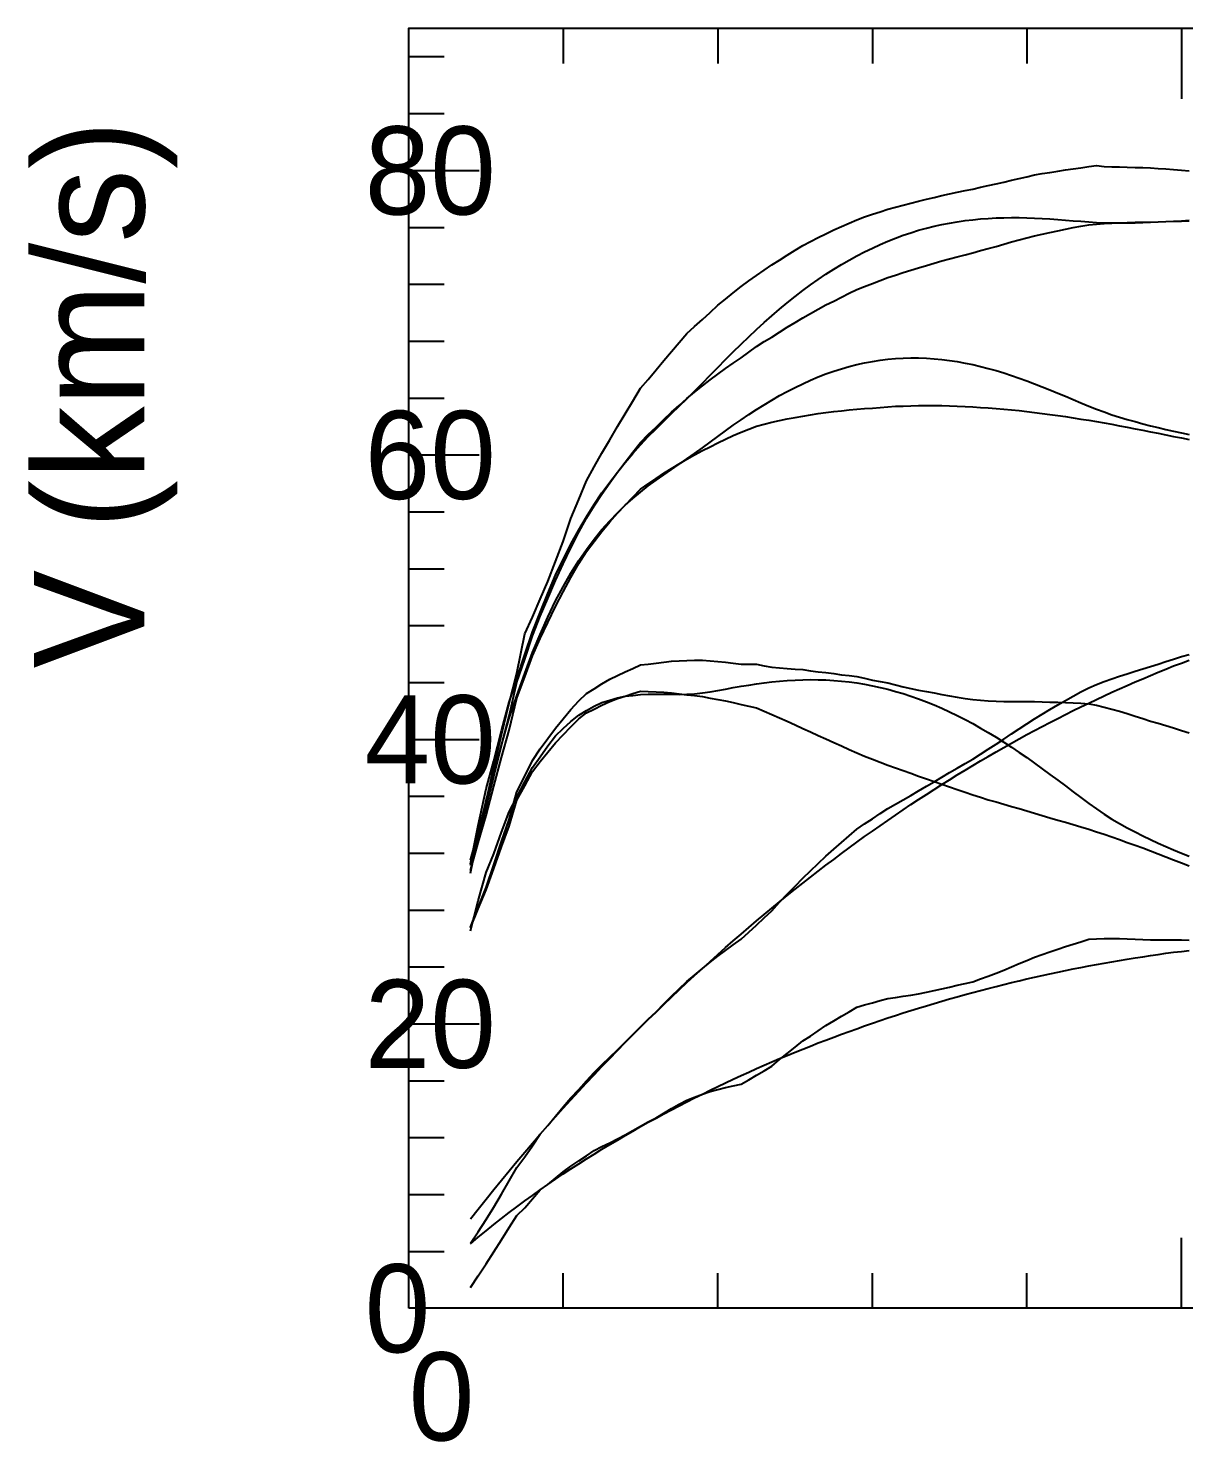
# Model space of a CAD drawing. Extents: x -35 to 179, y -35 to 142.
# Drawn here: x -34.5 to 70.3, y -12.1 to 116.2 of the extents above; entities that cross this region are included whole.
import ezdxf

# ---------------------------------------------------------------- set-up
doc = ezdxf.new("R2010")
doc.units = 0

msp = doc.modelspace()

# ---------------------------------------------------------------- linework, layer by layer
at = {"color": 0}
for p, q in [((14.02, 116.19), (14.02, 112.99)), ((28.04, 116.19), (28.04, 112.99)), ((42.07, 116.19), (42.07, 112.99)), ((56.09, 116.19), (56.09, 112.99)), ((70.11, 116.19), (70.11, 109.79)), ((0, 113.61), (3.2, 113.61)), ((0, 108.44), (3.2, 108.44)), ((0, 103.28), (6.4, 103.28)), ((0, 98.11), (3.2, 98.11)), ((0, 92.95), (3.2, 92.95)), ((0, 87.79), (3.2, 87.79)), ((0, 82.62), (3.2, 82.62)), ((0, 77.46), (6.4, 77.46)), ((0, 72.29), (3.2, 72.29)), ((0, 67.13), (3.2, 67.13)), ((0, 61.97), (3.2, 61.97)), ((0, 56.8), (3.2, 56.8)), ((0, 51.64), (6.4, 51.64)), ((0, 46.47), (3.2, 46.47)), ((0, 41.31), (3.2, 41.31)), ((0, 36.15), (3.2, 36.15)), ((0, 30.98), (3.2, 30.98)), ((0, 25.82), (6.4, 25.82)), ((0, 20.66), (3.2, 20.66)), ((0, 15.49), (3.2, 15.49)), ((0, 10.33), (3.2, 10.33)), ((0, 5.16), (3.2, 5.16)), ((70.11, 0), (70.11, 6.4)), ((14.02, 0), (14.02, 3.2)), ((28.04, 0), (28.04, 3.2)), ((42.07, 0), (42.07, 3.2)), ((56.09, 0), (56.09, 3.2))]:
    msp.add_line(p, q, dxfattribs=at)
msp.add_lwpolyline([(0, 0), (0, 116.19), (179.2, 116.19), (179.2, 0)], close=True, dxfattribs=at)
at = {"color": 6}
for points in [[(5.61, 40.68), (6.31, 43.2), (7.01, 46.04), (7.71, 49.08), (8.41, 52.04), (9.11, 54.93), (9.82, 57.64), (10.52, 61.22), (11.22, 62.73), (11.92, 64.37), (12.62, 65.96), (13.32, 67.78), (14.02, 69.61), (14.72, 71.68), (15.42, 73.42), (16.13, 75.12), (16.83, 76.37), (17.53, 77.62), (18.23, 78.83), (18.93, 80.03), (19.63, 81.2), (20.33, 82.35), (21.03, 83.51), (21.73, 84.32), (22.44, 85.18), (23.14, 86.04), (23.84, 86.85), (24.54, 87.67), (25.24, 88.49), (25.94, 89.13), (26.64, 89.76), (27.34, 90.4), (28.04, 91.04), (28.75, 91.59), (29.45, 92.17), (30.15, 92.74), (30.85, 93.26), (31.55, 93.74), (32.25, 94.22), (32.95, 94.7), (33.65, 95.15), (34.35, 95.6), (35.06, 96.04), (35.76, 96.48), (36.46, 96.83), (37.16, 97.19), (37.86, 97.54), (38.56, 97.9), (39.26, 98.19), (39.96, 98.5), (40.66, 98.8), (41.37, 99.07), (42.07, 99.3), (42.77, 99.53), (43.47, 99.76), (44.17, 99.96), (44.87, 100.14), (45.57, 100.32), (46.27, 100.5), (46.98, 100.67), (47.68, 100.83), (48.38, 101), (49.08, 101.16), (49.78, 101.3), (50.48, 101.45), (51.18, 101.59), (51.88, 101.75), (52.58, 101.91), (53.29, 102.07), (53.99, 102.23), (54.69, 102.4), (55.39, 102.55), (56.09, 102.71), (56.79, 102.87), (57.49, 102.99), (58.19, 103.11), (58.89, 103.22), (59.6, 103.34), (60.3, 103.43), (61, 103.53), (61.7, 103.63), (62.4, 103.73), (63.1, 103.65), (63.8, 103.62), (64.5, 103.6), (65.2, 103.58), (65.91, 103.56), (66.61, 103.54), (67.31, 103.52), (68.01, 103.47), (68.71, 103.42), (69.41, 103.36), (70.11, 103.31), (70.81, 103.26)], [(5.61, 1.88), (6.31, 2.96), (7.01, 4.04), (7.71, 5.11), (8.41, 6.21), (9.11, 7.32), (9.82, 8.43), (10.52, 9.13), (11.22, 9.94), (11.92, 10.75), (12.62, 11.25), (13.32, 11.82), (14.02, 12.39), (14.72, 12.91), (15.42, 13.37), (16.13, 13.84), (16.83, 14.31), (17.53, 14.68), (18.23, 15.03), (18.93, 15.38), (19.63, 15.74), (20.33, 16.13), (21.03, 16.52), (21.73, 16.91), (22.44, 17.3), (23.14, 17.72), (23.84, 18.13), (24.54, 18.54), (25.24, 18.88), (25.94, 19.15), (26.64, 19.42), (27.34, 19.68), (28.04, 19.87), (28.75, 20.03), (29.45, 20.19), (30.15, 20.35), (30.85, 20.75), (31.55, 21.16), (32.25, 21.56), (32.95, 21.97), (33.65, 22.57), (34.35, 23.14), (35.06, 23.71), (35.76, 24.28), (36.46, 24.71), (37.16, 25.19), (37.86, 25.66), (38.56, 26.09), (39.26, 26.5), (39.96, 26.91), (40.66, 27.32), (41.37, 27.53), (42.07, 27.73), (42.77, 27.93), (43.47, 28.12), (44.17, 28.22), (44.87, 28.32), (45.57, 28.43), (46.27, 28.54), (46.98, 28.7), (47.68, 28.85), (48.38, 29), (49.08, 29.15), (49.78, 29.32), (50.48, 29.48), (51.18, 29.64), (51.88, 29.89), (52.58, 30.16), (53.29, 30.42), (53.99, 30.68), (54.69, 30.99), (55.39, 31.29), (56.09, 31.58), (56.79, 31.88), (57.49, 32.12), (58.19, 32.36), (58.89, 32.61), (59.6, 32.84), (60.3, 33.06), (61, 33.27), (61.7, 33.49), (62.4, 33.54), (63.1, 33.55), (63.8, 33.57), (64.5, 33.58), (65.2, 33.54), (65.91, 33.5), (66.61, 33.47), (67.31, 33.43), (68.01, 33.44), (68.71, 33.44), (69.41, 33.44), (70.11, 33.43), (70.81, 33.41)]]:
    msp.add_lwpolyline(points, dxfattribs=at)
at = {"color": 3}
for points in [[(5.61, 40.33), (6.31, 43.83), (7.01, 47.14), (7.71, 49.68), (8.41, 52.42), (9.11, 55.01), (9.82, 57.15), (10.52, 59.33), (11.22, 61.39), (11.92, 63.15), (12.62, 64.89), (13.32, 66.53), (14.02, 67.97), (14.72, 69.36), (15.42, 70.67), (16.13, 71.84), (16.83, 72.96), (17.53, 74.02), (18.23, 74.98), (18.93, 75.9), (19.63, 76.78), (20.33, 77.59), (21.03, 78.37), (21.73, 79.12), (22.44, 79.83), (23.14, 80.53), (23.84, 81.22), (24.54, 81.89), (25.24, 82.56), (25.94, 83.26), (26.64, 83.97), (27.34, 84.69), (28.04, 85.4), (28.75, 86.12), (29.45, 86.81), (30.15, 87.5), (30.85, 88.18), (31.55, 88.83), (32.25, 89.47), (32.95, 90.09), (33.65, 90.69), (34.35, 91.27), (35.06, 91.83), (35.76, 92.37), (36.46, 92.89), (37.16, 93.39), (37.86, 93.86), (38.56, 94.31), (39.26, 94.74), (39.96, 95.15), (40.66, 95.54), (41.37, 95.9), (42.07, 96.24), (42.77, 96.56), (43.47, 96.86), (44.17, 97.14), (44.87, 97.4), (45.57, 97.63), (46.27, 97.85), (46.98, 98.04), (47.68, 98.22), (48.38, 98.37), (49.08, 98.51), (49.78, 98.63), (50.48, 98.73), (51.18, 98.81), (51.88, 98.88), (52.58, 98.93), (53.29, 98.97), (53.99, 98.99), (54.69, 99), (55.39, 99), (56.09, 98.98), (56.79, 98.96), (57.49, 98.92), (58.19, 98.88), (58.89, 98.83), (59.6, 98.78), (60.3, 98.72), (61, 98.67), (61.7, 98.62), (62.4, 98.57), (63.1, 98.54), (63.8, 98.52), (64.5, 98.52), (65.2, 98.52), (65.91, 98.54), (66.61, 98.56), (67.31, 98.58), (68.01, 98.61), (68.71, 98.64), (69.41, 98.68), (70.11, 98.72), (70.81, 98.76)], [(5.61, 39.51), (6.31, 42.89), (7.01, 46.09), (7.71, 48.5), (8.41, 51.11), (9.11, 53.57), (9.82, 55.58), (10.52, 57.62), (11.22, 59.53), (11.92, 61.15), (12.62, 62.73), (13.32, 64.22), (14.02, 65.5), (14.72, 66.72), (15.42, 67.87), (16.13, 68.87), (16.83, 69.81), (17.53, 70.69), (18.23, 71.47), (18.93, 72.21), (19.63, 72.89), (20.33, 73.51), (21.03, 74.09), (21.73, 74.65), (22.44, 75.17), (23.14, 75.66), (23.84, 76.15), (24.54, 76.62), (25.24, 77.09), (25.94, 77.58), (26.64, 78.09), (27.34, 78.61), (28.04, 79.14), (28.75, 79.65), (29.45, 80.15), (30.15, 80.64), (30.85, 81.12), (31.55, 81.58), (32.25, 82.02), (32.95, 82.44), (33.65, 82.84), (34.35, 83.23), (35.06, 83.59), (35.76, 83.92), (36.46, 84.24), (37.16, 84.54), (37.86, 84.81), (38.56, 85.05), (39.26, 85.28), (39.96, 85.48), (40.66, 85.66), (41.37, 85.82), (42.07, 85.95), (42.77, 86.06), (43.47, 86.14), (44.17, 86.21), (44.87, 86.25), (45.57, 86.27), (46.27, 86.26), (46.98, 86.24), (47.68, 86.19), (48.38, 86.12), (49.08, 86.04), (49.78, 85.93), (50.48, 85.8), (51.18, 85.66), (51.88, 85.49), (52.58, 85.31), (53.29, 85.11), (53.99, 84.9), (54.69, 84.67), (55.39, 84.43), (56.09, 84.18), (56.79, 83.91), (57.49, 83.64), (58.19, 83.36), (58.89, 83.07), (59.6, 82.78), (60.3, 82.48), (61, 82.19), (61.7, 81.9), (62.4, 81.62), (63.1, 81.36), (63.8, 81.11), (64.5, 80.89), (65.2, 80.68), (65.91, 80.48), (66.61, 80.29), (67.31, 80.11), (68.01, 79.94), (68.71, 79.78), (69.41, 79.62), (70.11, 79.46), (70.81, 79.32)], [(5.61, 8.11), (6.31, 9.01), (7.01, 9.9), (7.71, 10.77), (8.41, 11.64), (9.11, 12.49), (9.82, 13.33), (10.52, 14.16), (11.22, 14.98), (11.92, 15.79), (12.62, 16.59), (13.32, 17.38), (14.02, 18.16), (14.72, 18.93), (15.42, 19.7), (16.13, 20.45), (16.83, 21.2), (17.53, 21.94), (18.23, 22.67), (18.93, 23.39), (19.63, 24.11), (20.33, 24.82), (21.03, 25.52), (21.73, 26.21), (22.44, 26.89), (23.14, 27.57), (23.84, 28.24), (24.54, 28.91), (25.24, 29.56), (25.94, 30.21), (26.64, 30.85), (27.34, 31.49), (28.04, 32.12), (28.75, 32.74), (29.45, 33.35), (30.15, 33.96), (30.85, 34.56), (31.55, 35.16), (32.25, 35.74), (32.95, 36.33), (33.65, 36.9), (34.35, 37.47), (35.06, 38.03), (35.76, 38.59), (36.46, 39.14), (37.16, 39.68), (37.86, 40.22), (38.56, 40.75), (39.26, 41.27), (39.96, 41.79), (40.66, 42.3), (41.37, 42.81), (42.07, 43.31), (42.77, 43.8), (43.47, 44.29), (44.17, 44.77), (44.87, 45.25), (45.57, 45.72), (46.27, 46.18), (46.98, 46.64), (47.68, 47.09), (48.38, 47.54), (49.08, 47.98), (49.78, 48.41), (50.48, 48.84), (51.18, 49.27), (51.88, 49.68), (52.58, 50.1), (53.29, 50.5), (53.99, 50.9), (54.69, 51.3), (55.39, 51.68), (56.09, 52.07), (56.79, 52.44), (57.49, 52.82), (58.19, 53.18), (58.89, 53.54), (59.6, 53.9), (60.3, 54.25), (61, 54.59), (61.7, 54.93), (62.4, 55.26), (63.1, 55.59), (63.8, 55.91), (64.5, 56.23), (65.2, 56.54), (65.91, 56.85), (66.61, 57.15), (67.31, 57.45), (68.01, 57.74), (68.71, 58.02), (69.41, 58.3), (70.11, 58.57), (70.81, 58.84)]]:
    msp.add_lwpolyline(points, dxfattribs=at)
at = {"color": 4}
for points in [[(5.61, 40.19), (6.31, 42.82), (7.01, 45.45), (7.71, 48.26), (8.41, 51.07), (9.11, 53.75), (9.82, 56.83), (10.52, 58.93), (11.22, 61.03), (11.92, 62.81), (12.62, 64.44), (13.32, 66.05), (14.02, 67.57), (14.72, 69.03), (15.42, 70.46), (16.13, 71.73), (16.83, 72.83), (17.53, 73.89), (18.23, 74.94), (18.93, 75.89), (19.63, 76.8), (20.33, 77.71), (21.03, 78.6), (21.73, 79.3), (22.44, 79.99), (23.14, 80.66), (23.84, 81.33), (24.54, 81.96), (25.24, 82.57), (25.94, 83.16), (26.64, 83.74), (27.34, 84.28), (28.04, 84.8), (28.75, 85.31), (29.45, 85.8), (30.15, 86.27), (30.85, 86.8), (31.55, 87.31), (32.25, 87.74), (32.95, 88.15), (33.65, 88.61), (34.35, 89.05), (35.06, 89.49), (35.76, 89.91), (36.46, 90.3), (37.16, 90.69), (37.86, 91.07), (38.56, 91.43), (39.26, 91.78), (39.96, 92.13), (40.66, 92.47), (41.37, 92.75), (42.07, 93.01), (42.77, 93.29), (43.47, 93.56), (44.17, 93.79), (44.87, 94.01), (45.57, 94.23), (46.27, 94.44), (46.98, 94.66), (47.68, 94.87), (48.38, 95.07), (49.08, 95.26), (49.78, 95.45), (50.48, 95.63), (51.18, 95.8), (51.88, 96), (52.58, 96.2), (53.29, 96.39), (53.99, 96.59), (54.69, 96.79), (55.39, 96.98), (56.09, 97.16), (56.79, 97.34), (57.49, 97.5), (58.19, 97.65), (58.89, 97.81), (59.6, 97.95), (60.3, 98.09), (61, 98.22), (61.7, 98.34), (62.4, 98.41), (63.1, 98.46), (63.8, 98.5), (64.5, 98.54), (65.2, 98.56), (65.91, 98.58), (66.61, 98.59), (67.31, 98.6), (68.01, 98.63), (68.71, 98.66), (69.41, 98.68), (70.11, 98.69), (70.81, 98.7)], [(5.61, 39.75), (6.31, 42.25), (7.01, 44.73), (7.71, 47.38), (8.41, 50), (9.11, 52.49), (9.82, 55.37), (10.52, 57.31), (11.22, 59.22), (11.92, 60.79), (12.62, 62.26), (13.32, 63.71), (14.02, 65.04), (14.72, 66.33), (15.42, 67.6), (16.13, 68.69), (16.83, 69.61), (17.53, 70.51), (18.23, 71.39), (18.93, 72.17), (19.63, 72.91), (20.33, 73.64), (21.03, 74.34), (21.73, 74.83), (22.44, 75.32), (23.14, 75.79), (23.84, 76.24), (24.54, 76.66), (25.24, 77.06), (25.94, 77.46), (26.64, 77.86), (27.34, 78.2), (28.04, 78.55), (28.75, 78.89), (29.45, 79.21), (30.15, 79.51), (30.85, 79.8), (31.55, 80.08), (32.25, 80.26), (32.95, 80.43), (33.65, 80.59), (34.35, 80.73), (35.06, 80.87), (35.76, 80.99), (36.46, 81.1), (37.16, 81.21), (37.86, 81.3), (38.56, 81.39), (39.26, 81.47), (39.96, 81.54), (40.66, 81.6), (41.37, 81.66), (42.07, 81.71), (42.77, 81.77), (43.47, 81.82), (44.17, 81.87), (44.87, 81.9), (45.57, 81.93), (46.27, 81.94), (46.98, 81.95), (47.68, 81.95), (48.38, 81.94), (49.08, 81.92), (49.78, 81.89), (50.48, 81.86), (51.18, 81.82), (51.88, 81.77), (52.58, 81.72), (53.29, 81.67), (53.99, 81.61), (54.69, 81.55), (55.39, 81.48), (56.09, 81.4), (56.79, 81.31), (57.49, 81.22), (58.19, 81.13), (58.89, 81.04), (59.6, 80.94), (60.3, 80.84), (61, 80.72), (61.7, 80.61), (62.4, 80.49), (63.1, 80.37), (63.8, 80.24), (64.5, 80.1), (65.2, 79.97), (65.91, 79.84), (66.61, 79.7), (67.31, 79.56), (68.01, 79.43), (68.71, 79.29), (69.41, 79.14), (70.11, 79), (70.81, 78.86)], [(5.61, 5.92), (6.31, 6.95), (7.01, 8.05), (7.71, 9.19), (8.41, 10.37), (9.11, 11.58), (9.82, 12.79), (10.52, 13.74), (11.22, 14.76), (11.92, 15.79), (12.62, 16.59), (13.32, 17.45), (14.02, 18.3), (14.72, 19.1), (15.42, 19.87), (16.13, 20.64), (16.83, 21.41), (17.53, 22.11), (18.23, 22.79), (18.93, 23.47), (19.63, 24.14), (20.33, 24.84), (21.03, 25.54), (21.73, 26.23), (22.44, 26.92), (23.14, 27.62), (23.84, 28.32), (24.54, 29.01), (25.24, 29.65), (25.94, 30.24), (26.64, 30.83), (27.34, 31.42), (28.04, 31.95), (28.75, 32.47), (29.45, 32.98), (30.15, 33.49), (30.85, 34.14), (31.55, 34.79), (32.25, 35.44), (32.95, 36.09), (33.65, 36.85), (34.35, 37.59), (35.06, 38.32), (35.76, 39.05), (36.46, 39.7), (37.16, 40.36), (37.86, 41.03), (38.56, 41.66), (39.26, 42.27), (39.96, 42.88), (40.66, 43.49), (41.37, 43.97), (42.07, 44.44), (42.77, 44.91), (43.47, 45.37), (44.17, 45.76), (44.87, 46.16), (45.57, 46.56), (46.27, 46.96), (46.98, 47.38), (47.68, 47.79), (48.38, 48.2), (49.08, 48.62), (49.78, 49.03), (50.48, 49.44), (51.18, 49.84), (51.88, 50.29), (52.58, 50.75), (53.29, 51.21), (53.99, 51.66), (54.69, 52.13), (55.39, 52.6), (56.09, 53.06), (56.79, 53.51), (57.49, 53.93), (58.19, 54.35), (58.89, 54.77), (59.6, 55.17), (60.3, 55.56), (61, 55.95), (61.7, 56.33), (62.4, 56.62), (63.1, 56.88), (63.8, 57.13), (64.5, 57.38), (65.2, 57.6), (65.91, 57.82), (66.61, 58.03), (67.31, 58.24), (68.01, 58.48), (68.71, 58.71), (69.41, 58.93), (70.11, 59.15), (70.81, 59.35)]]:
    msp.add_lwpolyline(points, dxfattribs=at)
at = {"color": 1}
msp.add_lwpolyline([(5.61, 34.58), (6.31, 36.37), (7.01, 38.18), (7.71, 40.24), (8.41, 42.36), (9.11, 44.37), (9.82, 46.89), (10.52, 48.29), (11.22, 49.72), (11.92, 50.79), (12.62, 51.72), (13.32, 52.67), (14.02, 53.51), (14.72, 54.34), (15.42, 55.15), (16.13, 55.79), (16.83, 56.24), (17.53, 56.68), (18.23, 57.11), (18.93, 57.45), (19.63, 57.76), (20.33, 58.08), (21.03, 58.4), (21.73, 58.48), (22.44, 58.56), (23.14, 58.65), (23.84, 58.74), (24.54, 58.78), (25.24, 58.81), (25.94, 58.82), (26.64, 58.82), (27.34, 58.78), (28.04, 58.72), (28.75, 58.66), (29.45, 58.57), (30.15, 58.48), (30.85, 58.46), (31.55, 58.46), (32.25, 58.33), (32.95, 58.2), (33.65, 58.14), (34.35, 58.08), (35.06, 58.02), (35.76, 57.97), (36.46, 57.86), (37.16, 57.78), (37.86, 57.7), (38.56, 57.61), (39.26, 57.51), (39.96, 57.43), (40.66, 57.36), (41.37, 57.19), (42.07, 57.02), (42.77, 56.89), (43.47, 56.77), (44.17, 56.59), (44.87, 56.42), (45.57, 56.27), (46.27, 56.11), (46.98, 55.98), (47.68, 55.85), (48.38, 55.71), (49.08, 55.59), (49.78, 55.47), (50.48, 55.35), (51.18, 55.25), (51.88, 55.19), (52.58, 55.14), (53.29, 55.11), (53.99, 55.09), (54.69, 55.09), (55.39, 55.09), (56.09, 55.09), (56.79, 55.09), (57.49, 55.06), (58.19, 55.03), (58.89, 55.02), (59.6, 55), (60.3, 54.97), (61, 54.93), (61.7, 54.88), (62.4, 54.73), (63.1, 54.57), (63.8, 54.38), (64.5, 54.2), (65.2, 53.98), (65.91, 53.76), (66.61, 53.53), (67.31, 53.3), (68.01, 53.1), (68.71, 52.9), (69.41, 52.68), (70.11, 52.46), (70.81, 52.23)], dxfattribs=at)
at = {"color": 2}
for points in [[(5.61, 34.58), (6.31, 36.37), (7.01, 38.18), (7.71, 40.24), (8.41, 42.36), (9.11, 44.37), (9.82, 46.89), (10.52, 48.29), (11.22, 49.72), (11.92, 50.79), (12.62, 51.72), (13.32, 52.67), (14.02, 53.51), (14.72, 54.34), (15.42, 55.15), (16.13, 55.79), (16.83, 56.24), (17.53, 56.68), (18.23, 57.11), (18.93, 57.45), (19.63, 57.76), (20.33, 58.08), (21.03, 58.4), (21.73, 58.48), (22.44, 58.56), (23.14, 58.65), (23.84, 58.74), (24.54, 58.78), (25.24, 58.81), (25.94, 58.82), (26.64, 58.82), (27.34, 58.78), (28.04, 58.72), (28.75, 58.66), (29.45, 58.57), (30.15, 58.48), (30.85, 58.46), (31.55, 58.46), (32.25, 58.33), (32.95, 58.2), (33.65, 58.14), (34.35, 58.08), (35.06, 58.02), (35.76, 57.97), (36.46, 57.86), (37.16, 57.78), (37.86, 57.7), (38.56, 57.61), (39.26, 57.51), (39.96, 57.43), (40.66, 57.36), (41.37, 57.19), (42.07, 57.02), (42.77, 56.89), (43.47, 56.77), (44.17, 56.59), (44.87, 56.42), (45.57, 56.27), (46.27, 56.11), (46.98, 55.98), (47.68, 55.85), (48.38, 55.71), (49.08, 55.59), (49.78, 55.47), (50.48, 55.35), (51.18, 55.25), (51.88, 55.19), (52.58, 55.14), (53.29, 55.11), (53.99, 55.09), (54.69, 55.09), (55.39, 55.09), (56.09, 55.09), (56.79, 55.09), (57.49, 55.06), (58.19, 55.03), (58.89, 55.02), (59.6, 55), (60.3, 54.97), (61, 54.93), (61.7, 54.88), (62.4, 54.73), (63.1, 54.57), (63.8, 54.38), (64.5, 54.2), (65.2, 53.98), (65.91, 53.76), (66.61, 53.53), (67.31, 53.3), (68.01, 53.1), (68.71, 52.9), (69.41, 52.68), (70.11, 52.46), (70.81, 52.23)], [(5.61, 34.25), (6.31, 36.99), (7.01, 39.56), (7.71, 41.24), (8.41, 43.21), (9.11, 45.05), (9.82, 46.38), (10.52, 47.79), (11.22, 49.1), (11.92, 50.07), (12.62, 51.06), (13.32, 51.96), (14.02, 52.62), (14.72, 53.27), (15.42, 53.85), (16.13, 54.26), (16.83, 54.65), (17.53, 54.98), (18.23, 55.2), (18.93, 55.4), (19.63, 55.55), (20.33, 55.63), (21.03, 55.7), (21.73, 55.74), (22.44, 55.74), (23.14, 55.74), (23.84, 55.74), (24.54, 55.72), (25.24, 55.73), (25.94, 55.78), (26.64, 55.86), (27.34, 55.97), (28.04, 56.09), (28.75, 56.21), (29.45, 56.34), (30.15, 56.46), (30.85, 56.57), (31.55, 56.67), (32.25, 56.77), (32.95, 56.85), (33.65, 56.92), (34.35, 56.98), (35.06, 57.02), (35.76, 57.05), (36.46, 57.06), (37.16, 57.05), (37.86, 57.03), (38.56, 56.99), (39.26, 56.93), (39.96, 56.85), (40.66, 56.76), (41.37, 56.65), (42.07, 56.51), (42.77, 56.36), (43.47, 56.19), (44.17, 56), (44.87, 55.79), (45.57, 55.57), (46.27, 55.32), (46.98, 55.05), (47.68, 54.77), (48.38, 54.46), (49.08, 54.14), (49.78, 53.8), (50.48, 53.44), (51.18, 53.07), (51.88, 52.67), (52.58, 52.26), (53.29, 51.84), (53.99, 51.39), (54.69, 50.93), (55.39, 50.46), (56.09, 49.98), (56.79, 49.48), (57.49, 48.97), (58.19, 48.46), (58.89, 47.93), (59.6, 47.41), (60.3, 46.88), (61, 46.35), (61.7, 45.83), (62.4, 45.33), (63.1, 44.85), (63.8, 44.41), (64.5, 44), (65.2, 43.61), (65.91, 43.25), (66.61, 42.89), (67.31, 42.56), (68.01, 42.23), (68.71, 41.92), (69.41, 41.61), (70.11, 41.32), (70.81, 41.03)], [(5.61, 5.85), (6.31, 6.45), (7.01, 7.03), (7.71, 7.6), (8.41, 8.15), (9.11, 8.69), (9.82, 9.22), (10.52, 9.74), (11.22, 10.25), (11.92, 10.75), (12.62, 11.24), (13.32, 11.72), (14.02, 12.19), (14.72, 12.66), (15.42, 13.11), (16.13, 13.56), (16.83, 14), (17.53, 14.43), (18.23, 14.86), (18.93, 15.27), (19.63, 15.68), (20.33, 16.09), (21.03, 16.49), (21.73, 16.88), (22.44, 17.26), (23.14, 17.64), (23.84, 18.01), (24.54, 18.38), (25.24, 18.74), (25.94, 19.1), (26.64, 19.45), (27.34, 19.79), (28.04, 20.13), (28.75, 20.47), (29.45, 20.79), (30.15, 21.12), (30.85, 21.43), (31.55, 21.75), (32.25, 22.06), (32.95, 22.36), (33.65, 22.66), (34.35, 22.95), (35.06, 23.24), (35.76, 23.52), (36.46, 23.8), (37.16, 24.08), (37.86, 24.35), (38.56, 24.61), (39.26, 24.87), (39.96, 25.13), (40.66, 25.38), (41.37, 25.63), (42.07, 25.87), (42.77, 26.11), (43.47, 26.35), (44.17, 26.58), (44.87, 26.81), (45.57, 27.03), (46.27, 27.25), (46.98, 27.46), (47.68, 27.67), (48.38, 27.88), (49.08, 28.08), (49.78, 28.28), (50.48, 28.48), (51.18, 28.67), (51.88, 28.85), (52.58, 29.04), (53.29, 29.21), (53.99, 29.39), (54.69, 29.56), (55.39, 29.73), (56.09, 29.89), (56.79, 30.05), (57.49, 30.21), (58.19, 30.36), (58.89, 30.51), (59.6, 30.66), (60.3, 30.8), (61, 30.93), (61.7, 31.07), (62.4, 31.2), (63.1, 31.33), (63.8, 31.45), (64.5, 31.57), (65.2, 31.69), (65.91, 31.8), (66.61, 31.91), (67.31, 32.02), (68.01, 32.12), (68.71, 32.22), (69.41, 32.31), (70.11, 32.4), (70.81, 32.49)]]:
    msp.add_lwpolyline(points, dxfattribs=at)
at = {"color": 5}
msp.add_lwpolyline([(5.61, 34.53), (6.31, 36.25), (7.01, 37.97), (7.71, 39.92), (8.41, 41.9), (9.11, 43.76), (9.82, 46.12), (10.52, 47.42), (11.22, 48.72), (11.92, 49.64), (12.62, 50.48), (13.32, 51.33), (14.02, 52.06), (14.72, 52.78), (15.42, 53.51), (16.13, 54.04), (16.83, 54.39), (17.53, 54.74), (18.23, 55.09), (18.93, 55.35), (19.63, 55.57), (20.33, 55.8), (21.03, 56.02), (21.73, 55.99), (22.44, 55.95), (23.14, 55.91), (23.84, 55.87), (24.54, 55.78), (25.24, 55.69), (25.94, 55.61), (26.64, 55.53), (27.34, 55.38), (28.04, 55.26), (28.75, 55.13), (29.45, 54.98), (30.15, 54.82), (30.85, 54.66), (31.55, 54.5), (32.25, 54.2), (32.95, 53.89), (33.65, 53.58), (34.35, 53.28), (35.06, 52.96), (35.76, 52.64), (36.46, 52.32), (37.16, 52), (37.86, 51.68), (38.56, 51.36), (39.26, 51.04), (39.96, 50.73), (40.66, 50.43), (41.37, 50.13), (42.07, 49.83), (42.77, 49.57), (43.47, 49.31), (44.17, 49.06), (44.87, 48.8), (45.57, 48.56), (46.27, 48.31), (46.98, 48.06), (47.68, 47.82), (48.38, 47.57), (49.08, 47.33), (49.78, 47.09), (50.48, 46.85), (51.18, 46.62), (51.88, 46.39), (52.58, 46.16), (53.29, 45.96), (53.99, 45.75), (54.69, 45.55), (55.39, 45.35), (56.09, 45.14), (56.79, 44.93), (57.49, 44.72), (58.19, 44.51), (58.89, 44.31), (59.6, 44.11), (60.3, 43.91), (61, 43.7), (61.7, 43.48), (62.4, 43.26), (63.1, 43.03), (63.8, 42.79), (64.5, 42.54), (65.2, 42.29), (65.91, 42.04), (66.61, 41.78), (67.31, 41.51), (68.01, 41.25), (68.71, 40.98), (69.41, 40.7), (70.11, 40.42), (70.81, 40.15)], dxfattribs=at)

# ---------------------------------------------------------------- texts
at = {"color": 0}
msp.add_text('V (km/s)', height=10, rotation=90, dxfattribs=at).set_placement((-24, 58.09))
for s, p in [('80', (-4, 99.28)), ('60', (-4, 73.46)), ('40', (-4, 47.64)), ('20', (-4, 21.82)), ('0', (-4, -4)), ('0', (0, -12))]:
    msp.add_text(s, height=8, dxfattribs=at).set_placement(p)

doc.saveas('drawing.dxf')
